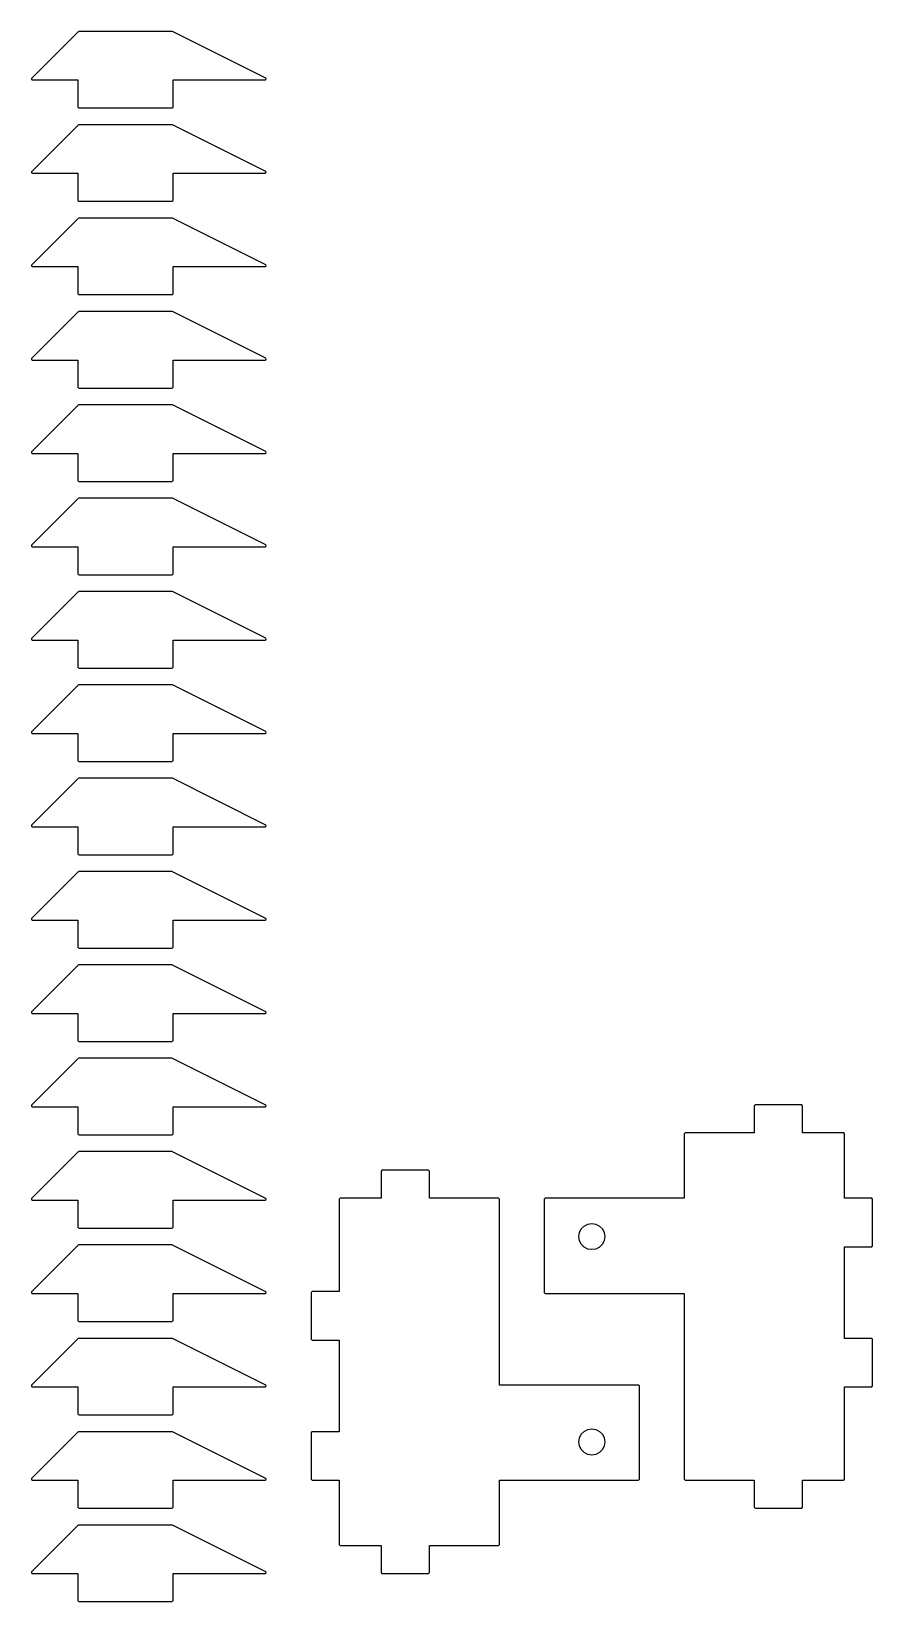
# Model space of a CAD drawing. Header units: metres. Extents: x 5 to 285, y 5 to 193.
# Drawn here: x 194.9 to 285.1, y 6.9 to 175.1 of the extents above; entities that cross this region are included whole.
import ezdxf

# ---------------------------------------------------------------- set-up
doc = ezdxf.new("R2010")
doc.units = ezdxf.units.M

msp = doc.modelspace()

# ---------------------------------------------------------------- linework, layer by layer
for p, q in [((199.929, 175.071), (194.929, 170.071)), ((200, 175.1), (199.929, 175.071)), ((210, 175.1), (200, 175.1)), ((210.045, 175.089), (210, 175.1)), ((220.045, 170.089), (210.045, 175.089)), ((194.929, 170.071), (194.911, 169.955)), ((194.911, 169.955), (195, 169.9)), ((195, 169.9), (199.9, 169.9)), ((199.9, 169.9), (199.9, 167)), ((210.1, 167), (210.1, 169.9)), ((210.1, 169.9), (220, 169.9)), ((220, 169.9), (220.095, 169.969)), ((220.095, 169.969), (220.045, 170.089)), ((199.9, 167), (200, 166.9)), ((200, 166.9), (210, 166.9)), ((210, 166.9), (210.1, 167)), ((199.929, 165.071), (194.929, 160.071)), ((200, 165.1), (199.929, 165.071)), ((210, 165.1), (200, 165.1)), ((210.045, 165.089), (210, 165.1)), ((220.045, 160.089), (210.045, 165.089)), ((194.929, 160.071), (194.911, 159.955)), ((194.911, 159.955), (195, 159.9)), ((195, 159.9), (199.9, 159.9)), ((199.9, 159.9), (199.9, 157)), ((210.1, 157), (210.1, 159.9)), ((210.1, 159.9), (220, 159.9)), ((220, 159.9), (220.095, 159.969)), ((220.095, 159.969), (220.045, 160.089)), ((199.9, 157), (200, 156.9)), ((200, 156.9), (210, 156.9)), ((210, 156.9), (210.1, 157)), ((199.929, 155.071), (194.929, 150.071)), ((200, 155.1), (199.929, 155.071)), ((210, 155.1), (200, 155.1)), ((210.045, 155.089), (210, 155.1)), ((220.045, 150.089), (210.045, 155.089)), ((194.929, 150.071), (194.911, 149.955)), ((194.911, 149.955), (195, 149.9)), ((195, 149.9), (199.9, 149.9)), ((199.9, 149.9), (199.9, 147)), ((210.1, 147), (210.1, 149.9)), ((210.1, 149.9), (220, 149.9)), ((220, 149.9), (220.095, 149.969)), ((220.095, 149.969), (220.045, 150.089)), ((199.9, 147), (200, 146.9)), ((200, 146.9), (210, 146.9)), ((210, 146.9), (210.1, 147)), ((199.929, 145.071), (194.929, 140.071)), ((200, 145.1), (199.929, 145.071)), ((210, 145.1), (200, 145.1)), ((210.045, 145.089), (210, 145.1)), ((220.045, 140.089), (210.045, 145.089)), ((194.929, 140.071), (194.911, 139.955)), ((194.911, 139.955), (195, 139.9)), ((195, 139.9), (199.9, 139.9)), ((199.9, 139.9), (199.9, 137)), ((210.1, 137), (210.1, 139.9)), ((210.1, 139.9), (220, 139.9)), ((220, 139.9), (220.095, 139.969)), ((220.095, 139.969), (220.045, 140.089)), ((199.9, 137), (200, 136.9)), ((200, 136.9), (210, 136.9)), ((210, 136.9), (210.1, 137)), ((199.929, 135.071), (194.929, 130.071)), ((200, 135.1), (199.929, 135.071)), ((210, 135.1), (200, 135.1)), ((210.045, 135.089), (210, 135.1)), ((220.045, 130.089), (210.045, 135.089)), ((194.929, 130.071), (194.911, 129.955)), ((194.911, 129.955), (195, 129.9)), ((195, 129.9), (199.9, 129.9)), ((199.9, 129.9), (199.9, 127)), ((210.1, 127), (210.1, 129.9)), ((210.1, 129.9), (220, 129.9)), ((220, 129.9), (220.095, 129.969)), ((220.095, 129.969), (220.045, 130.089)), ((199.9, 127), (200, 126.9)), ((200, 126.9), (210, 126.9)), ((210, 126.9), (210.1, 127)), ((199.929, 125.071), (194.929, 120.071)), ((200, 125.1), (199.929, 125.071)), ((210, 125.1), (200, 125.1)), ((210.045, 125.089), (210, 125.1)), ((220.045, 120.089), (210.045, 125.089)), ((194.929, 120.071), (194.911, 119.955)), ((194.911, 119.955), (195, 119.9)), ((195, 119.9), (199.9, 119.9)), ((199.9, 119.9), (199.9, 117)), ((210.1, 117), (210.1, 119.9)), ((210.1, 119.9), (220, 119.9)), ((220, 119.9), (220.095, 119.969)), ((220.095, 119.969), (220.045, 120.089)), ((199.9, 117), (200, 116.9)), ((200, 116.9), (210, 116.9)), ((210, 116.9), (210.1, 117)), ((199.929, 115.071), (194.929, 110.071)), ((200, 115.1), (199.929, 115.071)), ((210, 115.1), (200, 115.1)), ((210.045, 115.089), (210, 115.1)), ((220.045, 110.089), (210.045, 115.089)), ((194.929, 110.071), (194.911, 109.955)), ((194.911, 109.955), (195, 109.9)), ((195, 109.9), (199.9, 109.9)), ((199.9, 109.9), (199.9, 107)), ((210.1, 107), (210.1, 109.9)), ((210.1, 109.9), (220, 109.9)), ((220, 109.9), (220.095, 109.969)), ((220.095, 109.969), (220.045, 110.089)), ((199.9, 107), (200, 106.9)), ((200, 106.9), (210, 106.9)), ((210, 106.9), (210.1, 107)), ((199.929, 105.071), (194.929, 100.071)), ((200, 105.1), (199.929, 105.071)), ((210, 105.1), (200, 105.1)), ((210.045, 105.089), (210, 105.1)), ((220.045, 100.089), (210.045, 105.089)), ((194.929, 100.071), (194.911, 99.9546)), ((194.911, 99.9546), (195, 99.9)), ((195, 99.9), (199.9, 99.9)), ((199.9, 99.9), (199.9, 97)), ((210.1, 97), (210.1, 99.9)), ((210.1, 99.9), (220, 99.9)), ((220, 99.9), (220.095, 99.9691)), ((220.095, 99.9691), (220.045, 100.089)), ((199.9, 97), (200, 96.9)), ((200, 96.9), (210, 96.9)), ((210, 96.9), (210.1, 97)), ((199.929, 95.0707), (194.929, 90.0707)), ((200, 95.1), (199.929, 95.0707)), ((210, 95.1), (200, 95.1)), ((210.045, 95.0894), (210, 95.1)), ((220.045, 90.0894), (210.045, 95.0894)), ((194.929, 90.0707), (194.911, 89.9546)), ((194.911, 89.9546), (195, 89.9)), ((195, 89.9), (199.9, 89.9)), ((199.9, 89.9), (199.9, 87)), ((210.1, 87), (210.1, 89.9)), ((210.1, 89.9), (220, 89.9)), ((220, 89.9), (220.095, 89.9691)), ((220.095, 89.9691), (220.045, 90.0894)), ((199.9, 87), (200, 86.9)), ((200, 86.9), (210, 86.9)), ((210, 86.9), (210.1, 87)), ((199.929, 85.0707), (194.929, 80.0707)), ((200, 85.1), (199.929, 85.0707)), ((210, 85.1), (200, 85.1)), ((210.045, 85.0894), (210, 85.1)), ((220.045, 80.0894), (210.045, 85.0894)), ((194.929, 80.0707), (194.911, 79.9546)), ((194.911, 79.9546), (195, 79.9)), ((195, 79.9), (199.9, 79.9)), ((199.9, 79.9), (199.9, 77)), ((210.1, 77), (210.1, 79.9)), ((210.1, 79.9), (220, 79.9)), ((220, 79.9), (220.095, 79.9691)), ((220.095, 79.9691), (220.045, 80.0894)), ((199.9, 77), (200, 76.9)), ((200, 76.9), (210, 76.9)), ((210, 76.9), (210.1, 77)), ((199.929, 75.0707), (194.929, 70.0707)), ((200, 75.1), (199.929, 75.0707)), ((210, 75.1), (200, 75.1)), ((210.045, 75.0894), (210, 75.1)), ((220.045, 70.0894), (210.045, 75.0894)), ((194.929, 70.0707), (194.911, 69.9546)), ((194.911, 69.9546), (195, 69.9)), ((195, 69.9), (199.9, 69.9)), ((199.9, 69.9), (199.9, 67)), ((210.1, 67), (210.1, 69.9)), ((210.1, 69.9), (220, 69.9)), ((220, 69.9), (220.095, 69.9691)), ((220.095, 69.9691), (220.045, 70.0894)), ((199.9, 67), (200, 66.9)), ((200, 66.9), (210, 66.9)), ((210, 66.9), (210.1, 67)), ((199.929, 65.0707), (194.929, 60.0707)), ((200, 65.1), (199.929, 65.0707)), ((210, 65.1), (200, 65.1)), ((210.045, 65.0894), (210, 65.1)), ((220.045, 60.0894), (210.045, 65.0894)), ((194.929, 60.0707), (194.911, 59.9546)), ((194.911, 59.9546), (195, 59.9)), ((195, 59.9), (199.9, 59.9)), ((199.9, 59.9), (199.9, 57)), ((210.1, 57), (210.1, 59.9)), ((210.1, 59.9), (220, 59.9)), ((220, 59.9), (220.095, 59.9691)), ((220.095, 59.9691), (220.045, 60.0894)), ((272.5, 60.1), (272.4, 60)), ((272.4, 60), (272.4, 57.1)), ((277.5, 60.1), (272.5, 60.1)), ((277.6, 60), (277.5, 60.1)), ((277.6, 57.1), (277.6, 60)), ((199.9, 57), (200, 56.9)), ((200, 56.9), (210, 56.9)), ((210, 56.9), (210.1, 57)), ((265, 57.1), (264.9, 57)), ((264.9, 57), (264.9, 50.1)), ((272.4, 57.1), (265, 57.1)), ((282, 57.1), (277.6, 57.1)), ((282.1, 57), (282, 57.1)), ((282.1, 50.1), (282.1, 57)), ((199.929, 55.0707), (194.929, 50.0707)), ((200, 55.1), (199.929, 55.0707)), ((210, 55.1), (200, 55.1)), ((210.045, 55.0894), (210, 55.1)), ((220.045, 50.0894), (210.045, 55.0894)), ((232.5, 53.1), (232.4, 53)), ((232.4, 53), (232.4, 50.1)), ((237.5, 53.1), (232.5, 53.1)), ((237.6, 53), (237.5, 53.1)), ((237.6, 50.1), (237.6, 53)), ((194.929, 50.0707), (194.911, 49.9546)), ((194.911, 49.9546), (195, 49.9)), ((195, 49.9), (199.9, 49.9)), ((199.9, 49.9), (199.9, 47)), ((210.1, 47), (210.1, 49.9)), ((210.1, 49.9), (220, 49.9)), ((220, 49.9), (220.095, 49.9691)), ((220.095, 49.9691), (220.045, 50.0894)), ((228, 50.1), (227.9, 50)), ((227.9, 50), (227.9, 40.1)), ((232.4, 50.1), (228, 50.1)), ((245, 50.1), (237.6, 50.1)), ((245.1, 50), (245, 50.1)), ((245.1, 30.1), (245.1, 50)), ((250, 50.1), (249.9, 50)), ((249.9, 50), (249.9, 40)), ((264.9, 50.1), (250, 50.1)), ((285, 50.1), (282.1, 50.1)), ((285.1, 50), (285, 50.1)), ((285.1, 45), (285.1, 50)), ((253.868, 46.8221), (254.178, 47.1316)), ((254.178, 47.1316), (254.568, 47.3303)), ((254.568, 47.3303), (255, 47.3988)), ((255, 47.3988), (255.432, 47.3303)), ((255.432, 47.3303), (255.822, 47.1316)), ((255.822, 47.1316), (256.132, 46.8221)), ((199.9, 47), (200, 46.9)), ((200, 46.9), (210, 46.9)), ((210, 46.9), (210.1, 47)), ((253.601, 46), (253.67, 46.4323)), ((253.67, 45.5677), (253.601, 46)), ((253.67, 46.4323), (253.868, 46.8221)), ((253.868, 45.1778), (253.67, 45.5677)), ((256.132, 46.8221), (256.33, 46.4323)), ((256.33, 45.5677), (256.132, 45.1778)), ((256.33, 46.4323), (256.399, 46)), ((256.399, 46), (256.33, 45.5677)), ((199.929, 45.0707), (194.929, 40.0707)), ((200, 45.1), (199.929, 45.0707)), ((210, 45.1), (200, 45.1)), ((210.045, 45.0894), (210, 45.1)), ((220.045, 40.0894), (210.045, 45.0894)), ((254.178, 44.8684), (253.868, 45.1778)), ((254.568, 44.6697), (254.178, 44.8684)), ((255, 44.6012), (254.568, 44.6697)), ((255.432, 44.6697), (255, 44.6012)), ((255.822, 44.8684), (255.432, 44.6697)), ((256.132, 45.1778), (255.822, 44.8684)), ((282.1, 35.1), (282.1, 44.9)), ((282.1, 44.9), (285, 44.9)), ((285, 44.9), (285.1, 45)), ((194.929, 40.0707), (194.911, 39.9546)), ((194.911, 39.9546), (195, 39.9)), ((195, 39.9), (199.9, 39.9)), ((199.9, 39.9), (199.9, 37)), ((210.1, 37), (210.1, 39.9)), ((210.1, 39.9), (220, 39.9)), ((220, 39.9), (220.095, 39.9691)), ((220.095, 39.9691), (220.045, 40.0894)), ((225, 40.1), (224.9, 40)), ((224.9, 40), (224.9, 35)), ((227.9, 40.1), (225, 40.1)), ((249.9, 40), (250, 39.9)), ((250, 39.9), (264.9, 39.9)), ((264.9, 39.9), (264.9, 20)), ((199.9, 37), (200, 36.9)), ((200, 36.9), (210, 36.9)), ((210, 36.9), (210.1, 37)), ((199.929, 35.0707), (194.929, 30.0707)), ((200, 35.1), (199.929, 35.0707)), ((210, 35.1), (200, 35.1)), ((210.045, 35.0894), (210, 35.1)), ((220.045, 30.0894), (210.045, 35.0894)), ((224.9, 35), (225, 34.9)), ((225, 34.9), (227.9, 34.9)), ((227.9, 34.9), (227.9, 25.1)), ((285, 35.1), (282.1, 35.1)), ((285.1, 35), (285, 35.1)), ((285.1, 30), (285.1, 35)), ((194.929, 30.0707), (194.911, 29.9546)), ((194.911, 29.9546), (195, 29.9)), ((195, 29.9), (199.9, 29.9)), ((199.9, 29.9), (199.9, 27)), ((210.1, 27), (210.1, 29.9)), ((210.1, 29.9), (220, 29.9)), ((220, 29.9), (220.095, 29.9691)), ((220.095, 29.9691), (220.045, 30.0894)), ((260, 30.1), (245.1, 30.1)), ((260.1, 30), (260, 30.1)), ((260.1, 20), (260.1, 30)), ((282.1, 20), (282.1, 29.9)), ((282.1, 29.9), (285, 29.9)), ((285, 29.9), (285.1, 30)), ((199.9, 27), (200, 26.9)), ((210, 26.9), (210.1, 27)), ((200, 26.9), (210, 26.9)), ((254.178, 25.1316), (254.568, 25.3303)), ((254.568, 25.3303), (255, 25.3988)), ((255, 25.3988), (255.432, 25.3303)), ((255.432, 25.3303), (255.822, 25.1316)), ((199.929, 25.0707), (194.929, 20.0707)), ((200, 25.1), (199.929, 25.0707)), ((210, 25.1), (200, 25.1)), ((210.045, 25.0894), (210, 25.1)), ((220.045, 20.0894), (210.045, 25.0894)), ((225, 25.1), (224.9, 25)), ((224.9, 25), (224.9, 20)), ((227.9, 25.1), (225, 25.1)), ((253.601, 24), (253.67, 24.4323)), ((253.67, 23.5677), (253.601, 24)), ((253.67, 24.4323), (253.868, 24.8222)), ((253.868, 23.1779), (253.67, 23.5677)), ((253.868, 24.8222), (254.178, 25.1316)), ((255.822, 25.1316), (256.132, 24.8222)), ((256.132, 24.8222), (256.33, 24.4323)), ((256.33, 23.5677), (256.132, 23.1779)), ((256.33, 24.4323), (256.399, 24)), ((256.399, 24), (256.33, 23.5677)), ((254.178, 22.8684), (253.868, 23.1779)), ((254.568, 22.6697), (254.178, 22.8684)), ((255, 22.6012), (254.568, 22.6697)), ((255.432, 22.6697), (255, 22.6012)), ((255.822, 22.8684), (255.432, 22.6697)), ((256.132, 23.1779), (255.822, 22.8684)), ((194.929, 20.0707), (194.911, 19.9546)), ((194.911, 19.9546), (195, 19.9)), ((195, 19.9), (199.9, 19.9)), ((199.9, 19.9), (199.9, 17)), ((210.1, 17), (210.1, 19.9)), ((210.1, 19.9), (220, 19.9)), ((220, 19.9), (220.095, 19.9691)), ((220.095, 19.9691), (220.045, 20.0894)), ((224.9, 20), (225, 19.9)), ((225, 19.9), (227.9, 19.9)), ((227.9, 19.9), (227.9, 13)), ((245.1, 13), (245.1, 19.9)), ((245.1, 19.9), (260, 19.9)), ((260, 19.9), (260.1, 20)), ((264.9, 20), (265, 19.9)), ((265, 19.9), (272.4, 19.9)), ((272.4, 19.9), (272.4, 17)), ((277.6, 17), (277.6, 19.9)), ((277.6, 19.9), (282, 19.9)), ((282, 19.9), (282.1, 20)), ((199.9, 17), (200, 16.9)), ((200, 16.9), (210, 16.9)), ((210, 16.9), (210.1, 17)), ((272.4, 17), (272.5, 16.9)), ((272.5, 16.9), (277.5, 16.9)), ((277.5, 16.9), (277.6, 17)), ((199.929, 15.0707), (194.929, 10.0707)), ((200, 15.1), (199.929, 15.0707)), ((210, 15.1), (200, 15.1)), ((210.045, 15.0894), (210, 15.1)), ((220.045, 10.0894), (210.045, 15.0894)), ((227.9, 13), (228, 12.9)), ((228, 12.9), (232.4, 12.9)), ((232.4, 12.9), (232.4, 10)), ((237.6, 10), (237.6, 12.9)), ((237.6, 12.9), (245, 12.9)), ((245, 12.9), (245.1, 13)), ((194.929, 10.0707), (194.911, 9.95461)), ((194.911, 9.95461), (195, 9.89999)), ((195, 9.89999), (199.9, 9.89999)), ((199.9, 9.89999), (199.9, 7)), ((210.1, 7), (210.1, 9.89999)), ((210.1, 9.89999), (220, 9.89999)), ((220, 9.89999), (220.095, 9.9691)), ((220.095, 9.9691), (220.045, 10.0894)), ((232.4, 10), (232.5, 9.89999)), ((232.5, 9.89999), (237.5, 9.89999)), ((237.5, 9.89999), (237.6, 10)), ((199.9, 7), (200, 6.89999)), ((200, 6.89999), (210, 6.89999)), ((210, 6.89999), (210.1, 7))]:
    msp.add_line(p, q)

doc.saveas('drawing.dxf')
